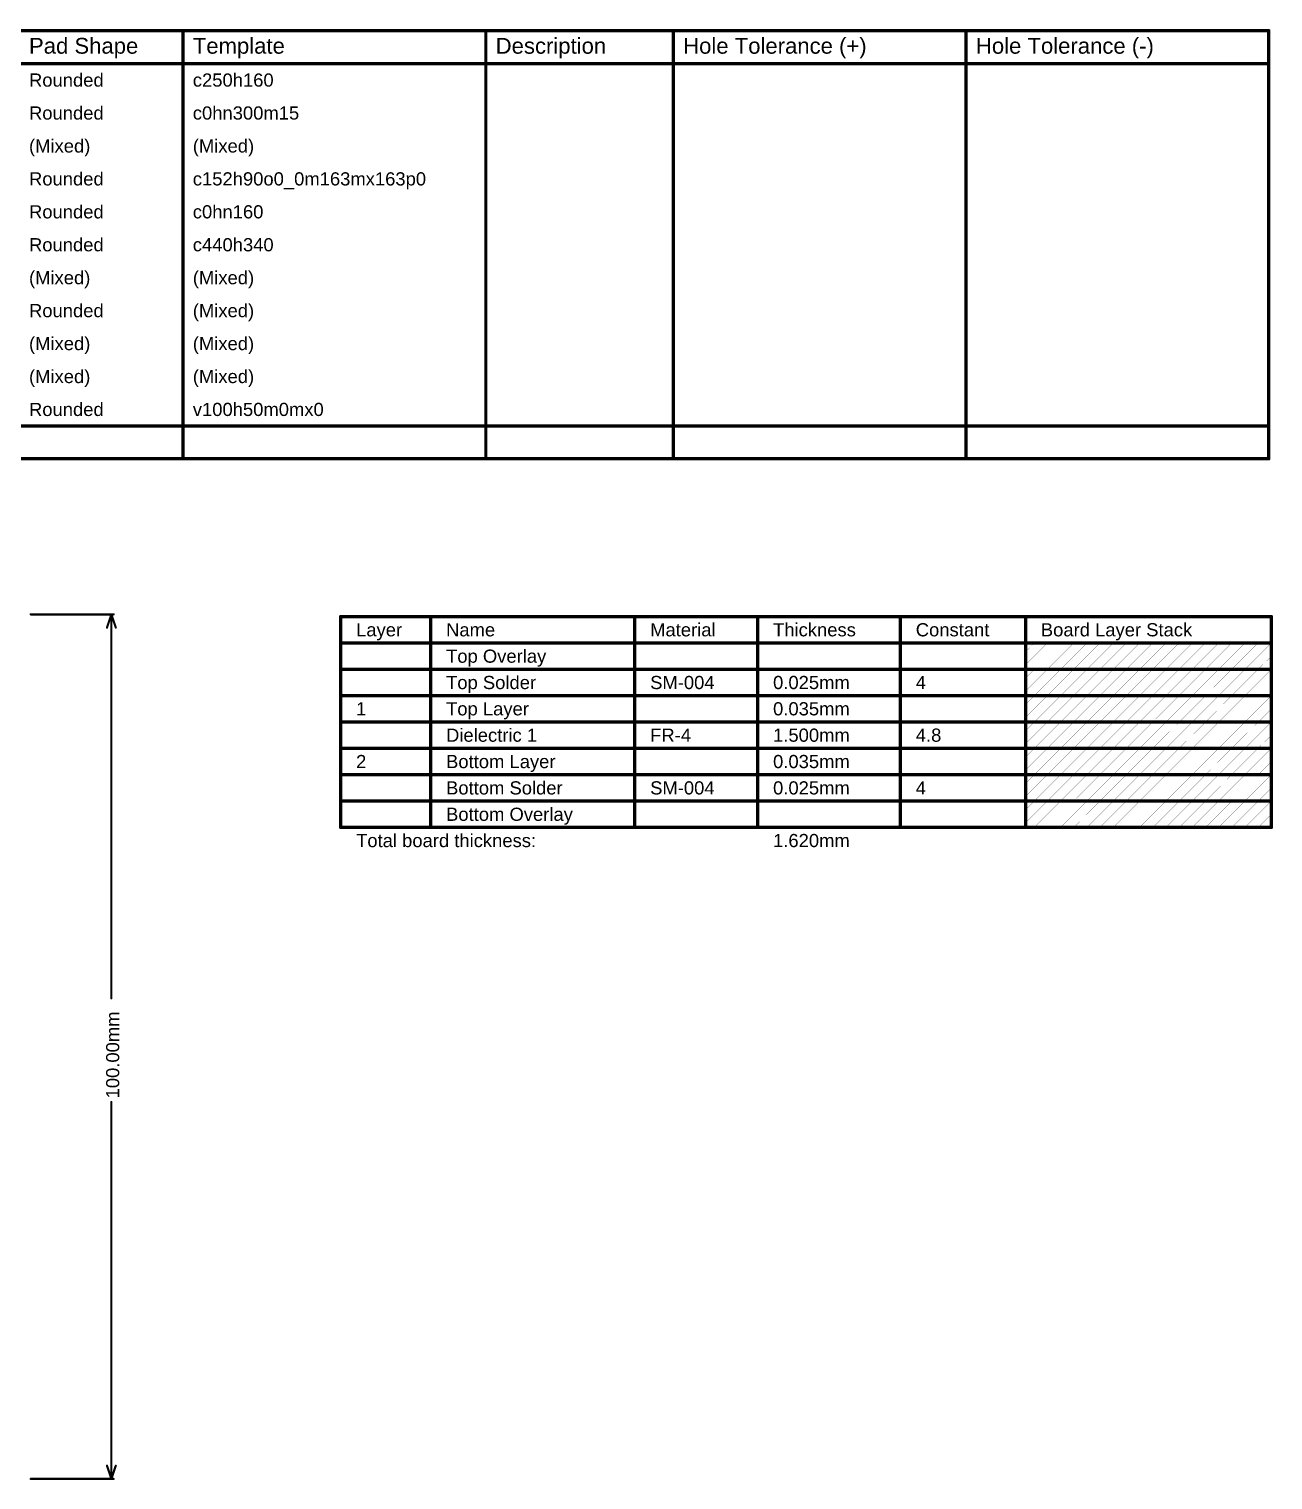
# Model space of a CAD drawing. Header units: inches. Extents: x 0 to 289, y 0 to 168.
# Drawn here: x 145.5 to 289.4, y -0.1 to 167.7 of the extents above; entities that cross this region are included whole.
import ezdxf

# ---------------------------------------------------------------- set-up
doc = ezdxf.new("R2010")
doc.units = ezdxf.units.IN
for name, color, linetype in [('Dimension', 6, 'Continuous'), ('Drill Drawing', 1, 'Continuous'), ('Fabrication', 76, 'Continuous')]:
    doc.layers.add(name, color=color, linetype=linetype)
doc.styles.add('Arial', font='', dxfattribs={"height": 0.2})
doc.styles.get('Arial').set_extended_font_data('Arial')

msp = doc.modelspace()

# ---------------------------------------------------------------- linework, layer by layer
at = {"layer": 'Dimension', "const_width": 0.254}
for points in [[(145.65, 100), (155.24, 100)], [(154.48, 98.48), (154.99, 100)], [(154.99, 100), (155.5, 98.48)], [(154.99, 55.59), (154.99, 100)], [(154.99, 0), (154.99, 43.6)], [(145.65, 0), (155.24, 0)], [(154.48, 1.52), (154.99, 0)], [(154.99, 0), (155.5, 1.52)]]:
    msp.add_lwpolyline(points, dxfattribs=at)
at = {"layer": 'Dimension', "const_width": 0.127}
for points in [[(145.59, 100, 1), (145.71, 100, 1)], [(154.93, 100, 1), (155.05, 100, 1)], [(154.93, 100, 1), (155.05, 100, 1)], [(154.93, 100, 1), (155.05, 100, 1)], [(155.18, 100, 1), (155.31, 100, 1)], [(154.42, 98.48, 1), (154.55, 98.48, 1)], [(155.44, 98.48, 1), (155.56, 98.48, 1)], [(154.93, 55.59, 1), (155.05, 55.59, 1)], [(154.93, 43.6, 1), (155.05, 43.6, 1)], [(145.59, 0, 1), (145.71, 0, 1)], [(154.42, 1.52, 1), (154.55, 1.52, 1)], [(154.93, 0, 1), (155.05, 0, 1)], [(154.93, 0, 1), (155.05, 0, 1)], [(154.93, 0, 1), (155.05, 0, 1)], [(155.18, 0, 1), (155.31, 0, 1)], [(155.44, 1.52, 1), (155.56, 1.52, 1)]]:
    msp.add_lwpolyline(points, format="xyb", close=True, dxfattribs=at)
at = {"layer": 'Drill Drawing', "const_width": 0.381}
for points in [[(1.59, 167.53), (288.88, 167.53)], [(163.27, 118), (163.27, 167.53)], [(198.31, 118), (198.31, 167.53)], [(219.99, 118), (219.99, 167.53)], [(253.87, 118), (253.87, 167.53)], [(288.88, 118), (288.88, 167.53)], [(1.59, 163.72), (288.88, 163.72)], [(1.59, 121.81), (288.88, 121.81)], [(1.59, 118), (288.88, 118)]]:
    msp.add_lwpolyline(points, dxfattribs=at)
at = {"layer": 'Drill Drawing', "const_width": 0.191}
for points in [[(163.17, 167.53, 1), (163.36, 167.53, 1)], [(198.21, 167.53, 1), (198.4, 167.53, 1)], [(219.9, 167.53, 1), (220.09, 167.53, 1)], [(253.77, 167.53, 1), (253.96, 167.53, 1)], [(288.79, 167.53, 1), (288.98, 167.53, 1)], [(288.79, 167.53, 1), (288.98, 167.53, 1)], [(288.79, 163.72, 1), (288.98, 163.72, 1)], [(288.79, 121.81, 1), (288.98, 121.81, 1)], [(163.17, 118, 1), (163.36, 118, 1)], [(198.21, 118, 1), (198.4, 118, 1)], [(219.9, 118, 1), (220.09, 118, 1)], [(253.77, 118, 1), (253.96, 118, 1)], [(288.79, 118, 1), (288.98, 118, 1)], [(288.79, 118, 1), (288.98, 118, 1)]]:
    msp.add_lwpolyline(points, format="xyb", close=True, dxfattribs=at)
at = {"layer": 'Fabrication'}
for points, const_width in [([(181.52, 99.75), (289.19, 99.75)], 0.381), ([(181.52, 75.36), (181.52, 99.75)], 0.381), ([(191.93, 75.36), (191.93, 99.75)], 0.381), ([(215.54, 75.36), (215.54, 99.75)], 0.381), ([(229.76, 75.36), (229.76, 99.75)], 0.381), ([(246.27, 75.36), (246.27, 99.75)], 0.381), ([(260.75, 75.36), (260.75, 99.75)], 0.381), ([(289.19, 75.36), (289.19, 99.75)], 0.381), ([(181.52, 96.7), (289.19, 96.7)], 0.381), ([(260.75, 94.17), (263.28, 96.7)], 0.0254), ([(260.75, 95.69), (261.75, 96.7)], 0.0254), ([(261.75, 93.65), (264.8, 96.7)], 0.0254), ([(263.28, 93.65), (266.33, 96.7)], 0.0254), ([(264.8, 93.65), (267.85, 96.7)], 0.0254), ([(266.33, 93.65), (269.37, 96.7)], 0.0254), ([(267.85, 93.65), (270.9, 96.7)], 0.0254), ([(269.37, 93.65), (272.42, 96.7)], 0.0254), ([(270.9, 93.65), (273.95, 96.7)], 0.0254), ([(272.42, 93.65), (275.47, 96.7)], 0.0254), ([(273.95, 93.65), (276.99, 96.7)], 0.0254), ([(275.47, 93.65), (278.52, 96.7)], 0.0254), ([(276.99, 93.65), (280.04, 96.7)], 0.0254), ([(278.52, 93.65), (281.57, 96.7)], 0.0254), ([(280.04, 93.65), (283.09, 96.7)], 0.0254), ([(281.57, 93.65), (284.61, 96.7)], 0.0254), ([(283.09, 93.65), (286.14, 96.7)], 0.0254), ([(284.61, 93.65), (287.66, 96.7)], 0.0254), ([(286.14, 93.65), (289.19, 96.7)], 0.0254), ([(287.66, 93.65), (289.19, 95.17)], 0.0254), ([(181.52, 93.65), (191.93, 93.65)], 0.381), ([(191.93, 93.65), (215.54, 93.65)], 0.381), ([(215.54, 93.65), (229.76, 93.65)], 0.381), ([(229.76, 93.65), (246.27, 93.65)], 0.381), ([(246.27, 93.65), (260.75, 93.65)], 0.381), ([(260.75, 93.65), (289.19, 93.65)], 0.381), ([(260.75, 91.12), (263.28, 93.65)], 0.0254), ([(260.75, 92.64), (261.75, 93.65)], 0.0254), ([(261.75, 90.6), (264.8, 93.65)], 0.0254), ([(263.28, 90.6), (266.33, 93.65)], 0.0254), ([(264.8, 90.6), (267.85, 93.65)], 0.0254), ([(266.33, 90.6), (269.37, 93.65)], 0.0254), ([(267.85, 90.6), (270.9, 93.65)], 0.0254), ([(269.37, 90.6), (272.42, 93.65)], 0.0254), ([(270.9, 90.6), (273.95, 93.65)], 0.0254), ([(272.42, 90.6), (275.47, 93.65)], 0.0254), ([(273.95, 90.6), (276.99, 93.65)], 0.0254), ([(275.47, 90.6), (278.52, 93.65)], 0.0254), ([(276.99, 90.6), (280.04, 93.65)], 0.0254), ([(278.52, 90.6), (281.57, 93.65)], 0.0254), ([(280.04, 90.6), (283.09, 93.65)], 0.0254), ([(281.57, 90.6), (284.61, 93.65)], 0.0254), ([(283.09, 90.6), (286.14, 93.65)], 0.0254), ([(284.61, 90.6), (287.66, 93.65)], 0.0254), ([(286.14, 90.6), (289.19, 93.65)], 0.0254), ([(181.52, 90.6), (191.93, 90.6)], 0.381), ([(191.93, 90.6), (215.54, 90.6)], 0.381), ([(215.54, 90.6), (229.76, 90.6)], 0.381), ([(229.76, 90.6), (246.27, 90.6)], 0.381), ([(246.27, 90.6), (260.75, 90.6)], 0.381), ([(260.75, 90.6), (289.19, 90.6)], 0.381), ([(287.66, 90.6), (289.19, 92.13)], 0.0254), ([(260.75, 88.07), (263.28, 90.6)], 0.0254), ([(260.75, 89.59), (261.75, 90.6)], 0.0254), ([(261.75, 87.55), (264.8, 90.6)], 0.0254), ([(263.28, 87.55), (266.33, 90.6)], 0.0254), ([(264.8, 87.55), (267.85, 90.6)], 0.0254), ([(266.33, 87.55), (269.37, 90.6)], 0.0254), ([(267.85, 87.55), (270.9, 90.6)], 0.0254), ([(269.37, 87.55), (272.42, 90.6)], 0.0254), ([(270.9, 87.55), (273.95, 90.6)], 0.0254), ([(272.42, 87.55), (275.47, 90.6)], 0.0254), ([(273.95, 87.55), (276.99, 90.6)], 0.0254), ([(275.47, 87.55), (278.52, 90.6)], 0.0254), ([(276.99, 87.55), (280.04, 90.6)], 0.0254), ([(278.52, 87.55), (281.57, 90.6)], 0.0254), ([(280.04, 87.55), (283.09, 90.6)], 0.0254), ([(281.57, 87.55), (284.61, 90.6)], 0.0254), ([(283.09, 87.55), (286.14, 90.6)], 0.0254), ([(284.61, 87.55), (287.66, 90.6)], 0.0254), ([(286.14, 87.55), (289.19, 90.6)], 0.0254), ([(287.66, 87.55), (289.19, 89.08)], 0.0254), ([(181.52, 87.55), (191.93, 87.55)], 0.381), ([(191.93, 87.55), (215.54, 87.55)], 0.381), ([(215.54, 87.55), (229.76, 87.55)], 0.381), ([(229.76, 87.55), (246.27, 87.55)], 0.381), ([(246.27, 87.55), (260.75, 87.55)], 0.381), ([(260.75, 87.55), (289.19, 87.55)], 0.381), ([(260.75, 85.02), (263.28, 87.55)], 0.0254), ([(260.75, 86.55), (261.75, 87.55)], 0.0254), ([(261.75, 84.51), (264.8, 87.55)], 0.0254), ([(263.28, 84.51), (266.33, 87.55)], 0.0254), ([(264.8, 84.51), (267.85, 87.55)], 0.0254), ([(266.33, 84.51), (269.37, 87.55)], 0.0254), ([(267.85, 84.51), (270.9, 87.55)], 0.0254), ([(269.37, 84.51), (272.42, 87.55)], 0.0254), ([(270.9, 84.51), (273.95, 87.55)], 0.0254), ([(272.42, 84.51), (275.47, 87.55)], 0.0254), ([(273.95, 84.51), (276.99, 87.55)], 0.0254), ([(275.47, 84.51), (278.52, 87.55)], 0.0254), ([(276.99, 84.51), (280.04, 87.55)], 0.0254), ([(278.52, 84.51), (281.57, 87.55)], 0.0254), ([(280.04, 84.51), (283.09, 87.55)], 0.0254), ([(281.57, 84.51), (284.61, 87.55)], 0.0254), ([(283.09, 84.51), (286.14, 87.55)], 0.0254), ([(284.61, 84.51), (287.66, 87.55)], 0.0254), ([(286.14, 84.51), (289.19, 87.55)], 0.0254), ([(287.66, 84.51), (289.19, 86.03)], 0.0254), ([(181.52, 84.51), (191.93, 84.51)], 0.381), ([(191.93, 84.51), (215.54, 84.51)], 0.381), ([(215.54, 84.51), (229.76, 84.51)], 0.381), ([(229.76, 84.51), (246.27, 84.51)], 0.381), ([(246.27, 84.51), (260.75, 84.51)], 0.381), ([(260.75, 84.51), (289.19, 84.51)], 0.381), ([(260.75, 81.97), (263.28, 84.51)], 0.0254), ([(260.75, 83.5), (261.75, 84.51)], 0.0254), ([(261.75, 81.46), (264.8, 84.51)], 0.0254), ([(263.28, 81.46), (266.33, 84.51)], 0.0254), ([(264.8, 81.46), (267.85, 84.51)], 0.0254), ([(266.33, 81.46), (269.37, 84.51)], 0.0254), ([(267.85, 81.46), (270.9, 84.51)], 0.0254), ([(269.37, 81.46), (272.42, 84.51)], 0.0254), ([(270.9, 81.46), (273.95, 84.51)], 0.0254), ([(272.42, 81.46), (275.47, 84.51)], 0.0254), ([(273.95, 81.46), (276.99, 84.51)], 0.0254), ([(275.47, 81.46), (278.52, 84.51)], 0.0254), ([(276.99, 81.46), (280.04, 84.51)], 0.0254), ([(278.52, 81.46), (281.57, 84.51)], 0.0254), ([(280.04, 81.46), (283.09, 84.51)], 0.0254), ([(281.57, 81.46), (284.61, 84.51)], 0.0254), ([(283.09, 81.46), (286.14, 84.51)], 0.0254), ([(284.61, 81.46), (287.66, 84.51)], 0.0254), ([(286.14, 81.46), (289.19, 84.51)], 0.0254), ([(287.66, 81.46), (289.19, 82.98)], 0.0254), ([(181.52, 81.46), (191.93, 81.46)], 0.381), ([(191.93, 81.46), (215.54, 81.46)], 0.381), ([(215.54, 81.46), (229.76, 81.46)], 0.381), ([(229.76, 81.46), (246.27, 81.46)], 0.381), ([(246.27, 81.46), (260.75, 81.46)], 0.381), ([(260.75, 81.46), (289.19, 81.46)], 0.381), ([(260.75, 78.93), (263.28, 81.46)], 0.0254), ([(260.75, 80.45), (261.75, 81.46)], 0.0254), ([(261.75, 78.41), (264.8, 81.46)], 0.0254), ([(263.28, 78.41), (266.33, 81.46)], 0.0254), ([(264.8, 78.41), (267.85, 81.46)], 0.0254), ([(266.33, 78.41), (269.37, 81.46)], 0.0254), ([(267.85, 78.41), (270.9, 81.46)], 0.0254), ([(269.37, 78.41), (272.42, 81.46)], 0.0254), ([(270.9, 78.41), (273.95, 81.46)], 0.0254), ([(272.42, 78.41), (275.47, 81.46)], 0.0254), ([(273.95, 78.41), (276.99, 81.46)], 0.0254), ([(275.47, 78.41), (278.52, 81.46)], 0.0254), ([(276.99, 78.41), (280.04, 81.46)], 0.0254), ([(278.52, 78.41), (281.57, 81.46)], 0.0254), ([(280.04, 78.41), (283.09, 81.46)], 0.0254), ([(281.57, 78.41), (284.61, 81.46)], 0.0254), ([(283.09, 78.41), (286.14, 81.46)], 0.0254), ([(284.61, 78.41), (287.66, 81.46)], 0.0254), ([(286.14, 78.41), (289.19, 81.46)], 0.0254), ([(287.66, 78.41), (289.19, 79.93)], 0.0254), ([(181.52, 78.41), (191.93, 78.41)], 0.381), ([(191.93, 78.41), (215.54, 78.41)], 0.381), ([(215.54, 78.41), (229.76, 78.41)], 0.381), ([(229.76, 78.41), (246.27, 78.41)], 0.381), ([(246.27, 78.41), (260.75, 78.41)], 0.381), ([(260.75, 78.41), (289.19, 78.41)], 0.381), ([(260.75, 75.88), (263.28, 78.41)], 0.0254), ([(260.75, 77.4), (261.75, 78.41)], 0.0254), ([(261.75, 75.36), (264.8, 78.41)], 0.0254), ([(263.28, 75.36), (266.33, 78.41)], 0.0254), ([(264.8, 75.36), (267.85, 78.41)], 0.0254), ([(266.33, 75.36), (269.37, 78.41)], 0.0254), ([(267.85, 75.36), (270.9, 78.41)], 0.0254), ([(269.37, 75.36), (272.42, 78.41)], 0.0254), ([(270.9, 75.36), (273.95, 78.41)], 0.0254), ([(272.42, 75.36), (275.47, 78.41)], 0.0254), ([(273.95, 75.36), (276.99, 78.41)], 0.0254), ([(275.47, 75.36), (278.52, 78.41)], 0.0254), ([(276.99, 75.36), (280.04, 78.41)], 0.0254), ([(278.52, 75.36), (281.57, 78.41)], 0.0254), ([(280.04, 75.36), (283.09, 78.41)], 0.0254), ([(281.57, 75.36), (284.61, 78.41)], 0.0254), ([(283.09, 75.36), (286.14, 78.41)], 0.0254), ([(284.61, 75.36), (287.66, 78.41)], 0.0254), ([(286.14, 75.36), (289.19, 78.41)], 0.0254), ([(181.52, 75.36), (191.93, 75.36)], 0.381), ([(191.93, 75.36), (215.54, 75.36)], 0.381), ([(215.54, 75.36), (229.76, 75.36)], 0.381), ([(229.76, 75.36), (246.27, 75.36)], 0.381), ([(246.27, 75.36), (260.75, 75.36)], 0.381), ([(260.75, 75.36), (289.19, 75.36)], 0.381), ([(287.66, 75.36), (289.19, 76.89)], 0.0254)]:
    msp.add_lwpolyline(points, dxfattribs=dict(at, const_width=const_width))
for points, const_width in [([(181.42, 99.75, 1), (181.61, 99.75, 1)], 0.191), ([(181.42, 99.75, 1), (181.61, 99.75, 1)], 0.191), ([(191.83, 99.75, 1), (192.02, 99.75, 1)], 0.191), ([(215.45, 99.75, 1), (215.64, 99.75, 1)], 0.191), ([(229.67, 99.75, 1), (229.86, 99.75, 1)], 0.191), ([(246.18, 99.75, 1), (246.37, 99.75, 1)], 0.191), ([(260.65, 99.75, 1), (260.84, 99.75, 1)], 0.191), ([(289.09, 99.75, 1), (289.28, 99.75, 1)], 0.191), ([(289.09, 99.75, 1), (289.28, 99.75, 1)], 0.191), ([(181.42, 96.7, 1), (181.61, 96.7, 1)], 0.191), ([(260.74, 95.69, 1), (260.75, 95.69, 1)], 0.0127), ([(261.75, 96.7, 1), (261.76, 96.7, 1)], 0.0127), ([(263.27, 96.7, 1), (263.28, 96.7, 1)], 0.0127), ([(264.79, 96.7, 1), (264.81, 96.7, 1)], 0.0127), ([(266.32, 96.7, 1), (266.33, 96.7, 1)], 0.0127), ([(267.84, 96.7, 1), (267.86, 96.7, 1)], 0.0127), ([(269.37, 96.7, 1), (269.38, 96.7, 1)], 0.0127), ([(270.89, 96.7, 1), (270.9, 96.7, 1)], 0.0127), ([(272.41, 96.7, 1), (272.43, 96.7, 1)], 0.0127), ([(273.94, 96.7, 1), (273.95, 96.7, 1)], 0.0127), ([(275.46, 96.7, 1), (275.48, 96.7, 1)], 0.0127), ([(276.99, 96.7, 1), (277, 96.7, 1)], 0.0127), ([(278.51, 96.7, 1), (278.52, 96.7, 1)], 0.0127), ([(280.03, 96.7, 1), (280.05, 96.7, 1)], 0.0127), ([(281.56, 96.7, 1), (281.57, 96.7, 1)], 0.0127), ([(283.08, 96.7, 1), (283.1, 96.7, 1)], 0.0127), ([(284.61, 96.7, 1), (284.62, 96.7, 1)], 0.0127), ([(286.13, 96.7, 1), (286.14, 96.7, 1)], 0.0127), ([(287.65, 96.7, 1), (287.67, 96.7, 1)], 0.0127), ([(289.09, 96.7, 1), (289.28, 96.7, 1)], 0.191), ([(289.18, 96.7, 1), (289.19, 96.7, 1)], 0.0127), ([(260.74, 94.17, 1), (260.75, 94.17, 1)], 0.0127), ([(289.18, 95.17, 1), (289.19, 95.17, 1)], 0.0127), ([(181.42, 93.65, 1), (181.61, 93.65, 1)], 0.191), ([(191.83, 93.65, 1), (192.02, 93.65, 1)], 0.191), ([(191.83, 93.65, 1), (192.02, 93.65, 1)], 0.191), ([(215.45, 93.65, 1), (215.64, 93.65, 1)], 0.191), ([(215.45, 93.65, 1), (215.64, 93.65, 1)], 0.191), ([(229.67, 93.65, 1), (229.86, 93.65, 1)], 0.191), ([(229.67, 93.65, 1), (229.86, 93.65, 1)], 0.191), ([(246.18, 93.65, 1), (246.37, 93.65, 1)], 0.191), ([(246.18, 93.65, 1), (246.37, 93.65, 1)], 0.191), ([(260.65, 93.65, 1), (260.84, 93.65, 1)], 0.191), ([(260.65, 93.65, 1), (260.84, 93.65, 1)], 0.191), ([(260.74, 92.64, 1), (260.75, 92.64, 1)], 0.0127), ([(261.75, 93.65, 1), (261.76, 93.65, 1)], 0.0127), ([(261.75, 93.65, 1), (261.76, 93.65, 1)], 0.0127), ([(263.27, 93.65, 1), (263.28, 93.65, 1)], 0.0127), ([(263.27, 93.65, 1), (263.28, 93.65, 1)], 0.0127), ([(264.79, 93.65, 1), (264.81, 93.65, 1)], 0.0127), ([(264.79, 93.65, 1), (264.81, 93.65, 1)], 0.0127), ([(266.32, 93.65, 1), (266.33, 93.65, 1)], 0.0127), ([(266.32, 93.65, 1), (266.33, 93.65, 1)], 0.0127), ([(267.84, 93.65, 1), (267.86, 93.65, 1)], 0.0127), ([(267.84, 93.65, 1), (267.86, 93.65, 1)], 0.0127), ([(269.37, 93.65, 1), (269.38, 93.65, 1)], 0.0127), ([(269.37, 93.65, 1), (269.38, 93.65, 1)], 0.0127), ([(270.89, 93.65, 1), (270.9, 93.65, 1)], 0.0127), ([(270.89, 93.65, 1), (270.9, 93.65, 1)], 0.0127), ([(272.41, 93.65, 1), (272.43, 93.65, 1)], 0.0127), ([(272.41, 93.65, 1), (272.43, 93.65, 1)], 0.0127), ([(273.94, 93.65, 1), (273.95, 93.65, 1)], 0.0127), ([(273.94, 93.65, 1), (273.95, 93.65, 1)], 0.0127), ([(275.46, 93.65, 1), (275.48, 93.65, 1)], 0.0127), ([(275.46, 93.65, 1), (275.48, 93.65, 1)], 0.0127), ([(276.99, 93.65, 1), (277, 93.65, 1)], 0.0127), ([(276.99, 93.65, 1), (277, 93.65, 1)], 0.0127), ([(278.51, 93.65, 1), (278.52, 93.65, 1)], 0.0127), ([(278.51, 93.65, 1), (278.52, 93.65, 1)], 0.0127), ([(280.03, 93.65, 1), (280.05, 93.65, 1)], 0.0127), ([(280.03, 93.65, 1), (280.05, 93.65, 1)], 0.0127), ([(281.56, 93.65, 1), (281.57, 93.65, 1)], 0.0127), ([(281.56, 93.65, 1), (281.57, 93.65, 1)], 0.0127), ([(283.08, 93.65, 1), (283.1, 93.65, 1)], 0.0127), ([(283.08, 93.65, 1), (283.1, 93.65, 1)], 0.0127), ([(284.61, 93.65, 1), (284.62, 93.65, 1)], 0.0127), ([(284.61, 93.65, 1), (284.62, 93.65, 1)], 0.0127), ([(286.13, 93.65, 1), (286.14, 93.65, 1)], 0.0127), ([(286.13, 93.65, 1), (286.14, 93.65, 1)], 0.0127), ([(287.65, 93.65, 1), (287.67, 93.65, 1)], 0.0127), ([(287.65, 93.65, 1), (287.67, 93.65, 1)], 0.0127), ([(289.09, 93.65, 1), (289.28, 93.65, 1)], 0.191), ([(289.18, 93.65, 1), (289.19, 93.65, 1)], 0.0127), ([(181.42, 90.6, 1), (181.61, 90.6, 1)], 0.191), ([(191.83, 90.6, 1), (192.02, 90.6, 1)], 0.191), ([(191.83, 90.6, 1), (192.02, 90.6, 1)], 0.191), ([(215.45, 90.6, 1), (215.64, 90.6, 1)], 0.191), ([(215.45, 90.6, 1), (215.64, 90.6, 1)], 0.191), ([(229.67, 90.6, 1), (229.86, 90.6, 1)], 0.191), ([(229.67, 90.6, 1), (229.86, 90.6, 1)], 0.191), ([(246.18, 90.6, 1), (246.37, 90.6, 1)], 0.191), ([(246.18, 90.6, 1), (246.37, 90.6, 1)], 0.191), ([(260.65, 90.6, 1), (260.84, 90.6, 1)], 0.191), ([(260.65, 90.6, 1), (260.84, 90.6, 1)], 0.191), ([(260.74, 91.12, 1), (260.75, 91.12, 1)], 0.0127), ([(289.09, 90.6, 1), (289.28, 90.6, 1)], 0.191), ([(289.18, 92.13, 1), (289.19, 92.13, 1)], 0.0127), ([(260.74, 89.59, 1), (260.75, 89.59, 1)], 0.0127), ([(261.75, 90.6, 1), (261.76, 90.6, 1)], 0.0127), ([(261.75, 90.6, 1), (261.76, 90.6, 1)], 0.0127), ([(263.27, 90.6, 1), (263.28, 90.6, 1)], 0.0127), ([(263.27, 90.6, 1), (263.28, 90.6, 1)], 0.0127), ([(264.79, 90.6, 1), (264.81, 90.6, 1)], 0.0127), ([(264.79, 90.6, 1), (264.81, 90.6, 1)], 0.0127), ([(266.32, 90.6, 1), (266.33, 90.6, 1)], 0.0127), ([(266.32, 90.6, 1), (266.33, 90.6, 1)], 0.0127), ([(267.84, 90.6, 1), (267.86, 90.6, 1)], 0.0127), ([(267.84, 90.6, 1), (267.86, 90.6, 1)], 0.0127), ([(269.37, 90.6, 1), (269.38, 90.6, 1)], 0.0127), ([(269.37, 90.6, 1), (269.38, 90.6, 1)], 0.0127), ([(270.89, 90.6, 1), (270.9, 90.6, 1)], 0.0127), ([(270.89, 90.6, 1), (270.9, 90.6, 1)], 0.0127), ([(272.41, 90.6, 1), (272.43, 90.6, 1)], 0.0127), ([(272.41, 90.6, 1), (272.43, 90.6, 1)], 0.0127), ([(273.94, 90.6, 1), (273.95, 90.6, 1)], 0.0127), ([(273.94, 90.6, 1), (273.95, 90.6, 1)], 0.0127), ([(275.46, 90.6, 1), (275.48, 90.6, 1)], 0.0127), ([(275.46, 90.6, 1), (275.48, 90.6, 1)], 0.0127), ([(276.99, 90.6, 1), (277, 90.6, 1)], 0.0127), ([(276.99, 90.6, 1), (277, 90.6, 1)], 0.0127), ([(278.51, 90.6, 1), (278.52, 90.6, 1)], 0.0127), ([(278.51, 90.6, 1), (278.52, 90.6, 1)], 0.0127), ([(280.03, 90.6, 1), (280.05, 90.6, 1)], 0.0127), ([(280.03, 90.6, 1), (280.05, 90.6, 1)], 0.0127), ([(281.56, 90.6, 1), (281.57, 90.6, 1)], 0.0127), ([(281.56, 90.6, 1), (281.57, 90.6, 1)], 0.0127), ([(283.08, 90.6, 1), (283.1, 90.6, 1)], 0.0127), ([(283.08, 90.6, 1), (283.1, 90.6, 1)], 0.0127), ([(284.61, 90.6, 1), (284.62, 90.6, 1)], 0.0127), ([(284.61, 90.6, 1), (284.62, 90.6, 1)], 0.0127), ([(286.13, 90.6, 1), (286.14, 90.6, 1)], 0.0127), ([(286.13, 90.6, 1), (286.14, 90.6, 1)], 0.0127), ([(287.65, 90.6, 1), (287.67, 90.6, 1)], 0.0127), ([(287.65, 90.6, 1), (287.67, 90.6, 1)], 0.0127), ([(289.18, 90.6, 1), (289.19, 90.6, 1)], 0.0127), ([(289.18, 89.08, 1), (289.19, 89.08, 1)], 0.0127), ([(181.42, 87.55, 1), (181.61, 87.55, 1)], 0.191), ([(191.83, 87.55, 1), (192.02, 87.55, 1)], 0.191), ([(191.83, 87.55, 1), (192.02, 87.55, 1)], 0.191), ([(215.45, 87.55, 1), (215.64, 87.55, 1)], 0.191), ([(215.45, 87.55, 1), (215.64, 87.55, 1)], 0.191), ([(229.67, 87.55, 1), (229.86, 87.55, 1)], 0.191), ([(229.67, 87.55, 1), (229.86, 87.55, 1)], 0.191), ([(246.18, 87.55, 1), (246.37, 87.55, 1)], 0.191), ([(246.18, 87.55, 1), (246.37, 87.55, 1)], 0.191), ([(260.65, 87.55, 1), (260.84, 87.55, 1)], 0.191), ([(260.65, 87.55, 1), (260.84, 87.55, 1)], 0.191), ([(260.74, 88.07, 1), (260.75, 88.07, 1)], 0.0127), ([(261.75, 87.55, 1), (261.76, 87.55, 1)], 0.0127), ([(261.75, 87.55, 1), (261.76, 87.55, 1)], 0.0127), ([(263.27, 87.55, 1), (263.28, 87.55, 1)], 0.0127), ([(263.27, 87.55, 1), (263.28, 87.55, 1)], 0.0127), ([(264.79, 87.55, 1), (264.81, 87.55, 1)], 0.0127), ([(264.79, 87.55, 1), (264.81, 87.55, 1)], 0.0127), ([(266.32, 87.55, 1), (266.33, 87.55, 1)], 0.0127), ([(266.32, 87.55, 1), (266.33, 87.55, 1)], 0.0127), ([(267.84, 87.55, 1), (267.86, 87.55, 1)], 0.0127), ([(267.84, 87.55, 1), (267.86, 87.55, 1)], 0.0127), ([(269.37, 87.55, 1), (269.38, 87.55, 1)], 0.0127), ([(269.37, 87.55, 1), (269.38, 87.55, 1)], 0.0127), ([(270.89, 87.55, 1), (270.9, 87.55, 1)], 0.0127), ([(270.89, 87.55, 1), (270.9, 87.55, 1)], 0.0127), ([(272.41, 87.55, 1), (272.43, 87.55, 1)], 0.0127), ([(272.41, 87.55, 1), (272.43, 87.55, 1)], 0.0127), ([(273.94, 87.55, 1), (273.95, 87.55, 1)], 0.0127), ([(273.94, 87.55, 1), (273.95, 87.55, 1)], 0.0127), ([(275.46, 87.55, 1), (275.48, 87.55, 1)], 0.0127), ([(275.46, 87.55, 1), (275.48, 87.55, 1)], 0.0127), ([(276.99, 87.55, 1), (277, 87.55, 1)], 0.0127), ([(276.99, 87.55, 1), (277, 87.55, 1)], 0.0127), ([(278.51, 87.55, 1), (278.52, 87.55, 1)], 0.0127), ([(278.51, 87.55, 1), (278.52, 87.55, 1)], 0.0127), ([(280.03, 87.55, 1), (280.05, 87.55, 1)], 0.0127), ([(280.03, 87.55, 1), (280.05, 87.55, 1)], 0.0127), ([(281.56, 87.55, 1), (281.57, 87.55, 1)], 0.0127), ([(281.56, 87.55, 1), (281.57, 87.55, 1)], 0.0127), ([(283.08, 87.55, 1), (283.1, 87.55, 1)], 0.0127), ([(283.08, 87.55, 1), (283.1, 87.55, 1)], 0.0127), ([(284.61, 87.55, 1), (284.62, 87.55, 1)], 0.0127), ([(284.61, 87.55, 1), (284.62, 87.55, 1)], 0.0127), ([(286.13, 87.55, 1), (286.14, 87.55, 1)], 0.0127), ([(286.13, 87.55, 1), (286.14, 87.55, 1)], 0.0127), ([(287.65, 87.55, 1), (287.67, 87.55, 1)], 0.0127), ([(287.65, 87.55, 1), (287.67, 87.55, 1)], 0.0127), ([(289.09, 87.55, 1), (289.28, 87.55, 1)], 0.191), ([(289.18, 87.55, 1), (289.19, 87.55, 1)], 0.0127), ([(260.74, 86.55, 1), (260.75, 86.55, 1)], 0.0127), ([(289.18, 86.03, 1), (289.19, 86.03, 1)], 0.0127), ([(181.42, 84.51, 1), (181.61, 84.51, 1)], 0.191), ([(191.83, 84.51, 1), (192.02, 84.51, 1)], 0.191), ([(191.83, 84.51, 1), (192.02, 84.51, 1)], 0.191), ([(215.45, 84.51, 1), (215.64, 84.51, 1)], 0.191), ([(215.45, 84.51, 1), (215.64, 84.51, 1)], 0.191), ([(229.67, 84.51, 1), (229.86, 84.51, 1)], 0.191), ([(229.67, 84.51, 1), (229.86, 84.51, 1)], 0.191), ([(246.18, 84.51, 1), (246.37, 84.51, 1)], 0.191), ([(246.18, 84.51, 1), (246.37, 84.51, 1)], 0.191), ([(260.65, 84.51, 1), (260.84, 84.51, 1)], 0.191), ([(260.65, 84.51, 1), (260.84, 84.51, 1)], 0.191), ([(260.74, 85.02, 1), (260.75, 85.02, 1)], 0.0127), ([(261.75, 84.51, 1), (261.76, 84.51, 1)], 0.0127), ([(261.75, 84.51, 1), (261.76, 84.51, 1)], 0.0127), ([(263.27, 84.51, 1), (263.28, 84.51, 1)], 0.0127), ([(263.27, 84.51, 1), (263.28, 84.51, 1)], 0.0127), ([(264.79, 84.51, 1), (264.81, 84.51, 1)], 0.0127), ([(264.79, 84.51, 1), (264.81, 84.51, 1)], 0.0127), ([(266.32, 84.51, 1), (266.33, 84.51, 1)], 0.0127), ([(266.32, 84.51, 1), (266.33, 84.51, 1)], 0.0127), ([(267.84, 84.51, 1), (267.86, 84.51, 1)], 0.0127), ([(267.84, 84.51, 1), (267.86, 84.51, 1)], 0.0127), ([(269.37, 84.51, 1), (269.38, 84.51, 1)], 0.0127), ([(269.37, 84.51, 1), (269.38, 84.51, 1)], 0.0127), ([(270.89, 84.51, 1), (270.9, 84.51, 1)], 0.0127), ([(270.89, 84.51, 1), (270.9, 84.51, 1)], 0.0127), ([(272.41, 84.51, 1), (272.43, 84.51, 1)], 0.0127), ([(272.41, 84.51, 1), (272.43, 84.51, 1)], 0.0127), ([(273.94, 84.51, 1), (273.95, 84.51, 1)], 0.0127), ([(273.94, 84.51, 1), (273.95, 84.51, 1)], 0.0127), ([(275.46, 84.51, 1), (275.48, 84.51, 1)], 0.0127), ([(275.46, 84.51, 1), (275.48, 84.51, 1)], 0.0127), ([(276.99, 84.51, 1), (277, 84.51, 1)], 0.0127), ([(276.99, 84.51, 1), (277, 84.51, 1)], 0.0127), ([(278.51, 84.51, 1), (278.52, 84.51, 1)], 0.0127), ([(278.51, 84.51, 1), (278.52, 84.51, 1)], 0.0127), ([(280.03, 84.51, 1), (280.05, 84.51, 1)], 0.0127), ([(280.03, 84.51, 1), (280.05, 84.51, 1)], 0.0127), ([(281.56, 84.51, 1), (281.57, 84.51, 1)], 0.0127), ([(281.56, 84.51, 1), (281.57, 84.51, 1)], 0.0127), ([(283.08, 84.51, 1), (283.1, 84.51, 1)], 0.0127), ([(283.08, 84.51, 1), (283.1, 84.51, 1)], 0.0127), ([(284.61, 84.51, 1), (284.62, 84.51, 1)], 0.0127), ([(284.61, 84.51, 1), (284.62, 84.51, 1)], 0.0127), ([(286.13, 84.51, 1), (286.14, 84.51, 1)], 0.0127), ([(286.13, 84.51, 1), (286.14, 84.51, 1)], 0.0127), ([(287.65, 84.51, 1), (287.67, 84.51, 1)], 0.0127), ([(287.65, 84.51, 1), (287.67, 84.51, 1)], 0.0127), ([(289.09, 84.51, 1), (289.28, 84.51, 1)], 0.191), ([(289.18, 84.51, 1), (289.19, 84.51, 1)], 0.0127), ([(260.74, 83.5, 1), (260.75, 83.5, 1)], 0.0127), ([(289.18, 82.98, 1), (289.19, 82.98, 1)], 0.0127), ([(181.42, 81.46, 1), (181.61, 81.46, 1)], 0.191), ([(191.83, 81.46, 1), (192.02, 81.46, 1)], 0.191), ([(191.83, 81.46, 1), (192.02, 81.46, 1)], 0.191), ([(215.45, 81.46, 1), (215.64, 81.46, 1)], 0.191), ([(215.45, 81.46, 1), (215.64, 81.46, 1)], 0.191), ([(229.67, 81.46, 1), (229.86, 81.46, 1)], 0.191), ([(229.67, 81.46, 1), (229.86, 81.46, 1)], 0.191), ([(246.18, 81.46, 1), (246.37, 81.46, 1)], 0.191), ([(246.18, 81.46, 1), (246.37, 81.46, 1)], 0.191), ([(260.65, 81.46, 1), (260.84, 81.46, 1)], 0.191), ([(260.65, 81.46, 1), (260.84, 81.46, 1)], 0.191), ([(260.74, 81.97, 1), (260.75, 81.97, 1)], 0.0127), ([(261.75, 81.46, 1), (261.76, 81.46, 1)], 0.0127), ([(261.75, 81.46, 1), (261.76, 81.46, 1)], 0.0127), ([(263.27, 81.46, 1), (263.28, 81.46, 1)], 0.0127), ([(263.27, 81.46, 1), (263.28, 81.46, 1)], 0.0127), ([(264.79, 81.46, 1), (264.81, 81.46, 1)], 0.0127), ([(264.79, 81.46, 1), (264.81, 81.46, 1)], 0.0127), ([(266.32, 81.46, 1), (266.33, 81.46, 1)], 0.0127), ([(266.32, 81.46, 1), (266.33, 81.46, 1)], 0.0127), ([(267.84, 81.46, 1), (267.86, 81.46, 1)], 0.0127), ([(267.84, 81.46, 1), (267.86, 81.46, 1)], 0.0127), ([(269.37, 81.46, 1), (269.38, 81.46, 1)], 0.0127), ([(269.37, 81.46, 1), (269.38, 81.46, 1)], 0.0127), ([(270.89, 81.46, 1), (270.9, 81.46, 1)], 0.0127), ([(270.89, 81.46, 1), (270.9, 81.46, 1)], 0.0127), ([(272.41, 81.46, 1), (272.43, 81.46, 1)], 0.0127), ([(272.41, 81.46, 1), (272.43, 81.46, 1)], 0.0127), ([(273.94, 81.46, 1), (273.95, 81.46, 1)], 0.0127), ([(273.94, 81.46, 1), (273.95, 81.46, 1)], 0.0127), ([(275.46, 81.46, 1), (275.48, 81.46, 1)], 0.0127), ([(275.46, 81.46, 1), (275.48, 81.46, 1)], 0.0127), ([(276.99, 81.46, 1), (277, 81.46, 1)], 0.0127), ([(276.99, 81.46, 1), (277, 81.46, 1)], 0.0127), ([(278.51, 81.46, 1), (278.52, 81.46, 1)], 0.0127), ([(278.51, 81.46, 1), (278.52, 81.46, 1)], 0.0127), ([(280.03, 81.46, 1), (280.05, 81.46, 1)], 0.0127), ([(280.03, 81.46, 1), (280.05, 81.46, 1)], 0.0127), ([(281.56, 81.46, 1), (281.57, 81.46, 1)], 0.0127), ([(281.56, 81.46, 1), (281.57, 81.46, 1)], 0.0127), ([(283.08, 81.46, 1), (283.1, 81.46, 1)], 0.0127), ([(283.08, 81.46, 1), (283.1, 81.46, 1)], 0.0127), ([(284.61, 81.46, 1), (284.62, 81.46, 1)], 0.0127), ([(284.61, 81.46, 1), (284.62, 81.46, 1)], 0.0127), ([(286.13, 81.46, 1), (286.14, 81.46, 1)], 0.0127), ([(286.13, 81.46, 1), (286.14, 81.46, 1)], 0.0127), ([(287.65, 81.46, 1), (287.67, 81.46, 1)], 0.0127), ([(287.65, 81.46, 1), (287.67, 81.46, 1)], 0.0127), ([(289.09, 81.46, 1), (289.28, 81.46, 1)], 0.191), ([(289.18, 81.46, 1), (289.19, 81.46, 1)], 0.0127), ([(260.74, 80.45, 1), (260.75, 80.45, 1)], 0.0127), ([(260.74, 78.93, 1), (260.75, 78.93, 1)], 0.0127), ([(289.18, 79.93, 1), (289.19, 79.93, 1)], 0.0127), ([(181.42, 78.41, 1), (181.61, 78.41, 1)], 0.191), ([(191.83, 78.41, 1), (192.02, 78.41, 1)], 0.191), ([(191.83, 78.41, 1), (192.02, 78.41, 1)], 0.191), ([(215.45, 78.41, 1), (215.64, 78.41, 1)], 0.191), ([(215.45, 78.41, 1), (215.64, 78.41, 1)], 0.191), ([(229.67, 78.41, 1), (229.86, 78.41, 1)], 0.191), ([(229.67, 78.41, 1), (229.86, 78.41, 1)], 0.191), ([(246.18, 78.41, 1), (246.37, 78.41, 1)], 0.191), ([(246.18, 78.41, 1), (246.37, 78.41, 1)], 0.191), ([(260.65, 78.41, 1), (260.84, 78.41, 1)], 0.191), ([(260.65, 78.41, 1), (260.84, 78.41, 1)], 0.191), ([(260.74, 77.4, 1), (260.75, 77.4, 1)], 0.0127), ([(261.75, 78.41, 1), (261.76, 78.41, 1)], 0.0127), ([(261.75, 78.41, 1), (261.76, 78.41, 1)], 0.0127), ([(263.27, 78.41, 1), (263.28, 78.41, 1)], 0.0127), ([(263.27, 78.41, 1), (263.28, 78.41, 1)], 0.0127), ([(264.79, 78.41, 1), (264.81, 78.41, 1)], 0.0127), ([(264.79, 78.41, 1), (264.81, 78.41, 1)], 0.0127), ([(266.32, 78.41, 1), (266.33, 78.41, 1)], 0.0127), ([(266.32, 78.41, 1), (266.33, 78.41, 1)], 0.0127), ([(267.84, 78.41, 1), (267.86, 78.41, 1)], 0.0127), ([(267.84, 78.41, 1), (267.86, 78.41, 1)], 0.0127), ([(269.37, 78.41, 1), (269.38, 78.41, 1)], 0.0127), ([(269.37, 78.41, 1), (269.38, 78.41, 1)], 0.0127), ([(270.89, 78.41, 1), (270.9, 78.41, 1)], 0.0127), ([(270.89, 78.41, 1), (270.9, 78.41, 1)], 0.0127), ([(272.41, 78.41, 1), (272.43, 78.41, 1)], 0.0127), ([(272.41, 78.41, 1), (272.43, 78.41, 1)], 0.0127), ([(273.94, 78.41, 1), (273.95, 78.41, 1)], 0.0127), ([(273.94, 78.41, 1), (273.95, 78.41, 1)], 0.0127), ([(275.46, 78.41, 1), (275.48, 78.41, 1)], 0.0127), ([(275.46, 78.41, 1), (275.48, 78.41, 1)], 0.0127), ([(276.99, 78.41, 1), (277, 78.41, 1)], 0.0127), ([(276.99, 78.41, 1), (277, 78.41, 1)], 0.0127), ([(278.51, 78.41, 1), (278.52, 78.41, 1)], 0.0127), ([(278.51, 78.41, 1), (278.52, 78.41, 1)], 0.0127), ([(280.03, 78.41, 1), (280.05, 78.41, 1)], 0.0127), ([(280.03, 78.41, 1), (280.05, 78.41, 1)], 0.0127), ([(281.56, 78.41, 1), (281.57, 78.41, 1)], 0.0127), ([(281.56, 78.41, 1), (281.57, 78.41, 1)], 0.0127), ([(283.08, 78.41, 1), (283.1, 78.41, 1)], 0.0127), ([(283.08, 78.41, 1), (283.1, 78.41, 1)], 0.0127), ([(284.61, 78.41, 1), (284.62, 78.41, 1)], 0.0127), ([(284.61, 78.41, 1), (284.62, 78.41, 1)], 0.0127), ([(286.13, 78.41, 1), (286.14, 78.41, 1)], 0.0127), ([(286.13, 78.41, 1), (286.14, 78.41, 1)], 0.0127), ([(287.65, 78.41, 1), (287.67, 78.41, 1)], 0.0127), ([(287.65, 78.41, 1), (287.67, 78.41, 1)], 0.0127), ([(289.09, 78.41, 1), (289.28, 78.41, 1)], 0.191), ([(289.18, 78.41, 1), (289.19, 78.41, 1)], 0.0127), ([(181.42, 75.36, 1), (181.61, 75.36, 1)], 0.191), ([(181.42, 75.36, 1), (181.61, 75.36, 1)], 0.191), ([(191.83, 75.36, 1), (192.02, 75.36, 1)], 0.191), ([(191.83, 75.36, 1), (192.02, 75.36, 1)], 0.191), ([(191.83, 75.36, 1), (192.02, 75.36, 1)], 0.191), ([(215.45, 75.36, 1), (215.64, 75.36, 1)], 0.191), ([(215.45, 75.36, 1), (215.64, 75.36, 1)], 0.191), ([(215.45, 75.36, 1), (215.64, 75.36, 1)], 0.191), ([(229.67, 75.36, 1), (229.86, 75.36, 1)], 0.191), ([(229.67, 75.36, 1), (229.86, 75.36, 1)], 0.191), ([(229.67, 75.36, 1), (229.86, 75.36, 1)], 0.191), ([(246.18, 75.36, 1), (246.37, 75.36, 1)], 0.191), ([(246.18, 75.36, 1), (246.37, 75.36, 1)], 0.191), ([(246.18, 75.36, 1), (246.37, 75.36, 1)], 0.191), ([(260.65, 75.36, 1), (260.84, 75.36, 1)], 0.191), ([(260.65, 75.36, 1), (260.84, 75.36, 1)], 0.191), ([(260.65, 75.36, 1), (260.84, 75.36, 1)], 0.191), ([(260.74, 75.88, 1), (260.75, 75.88, 1)], 0.0127), ([(289.09, 75.36, 1), (289.28, 75.36, 1)], 0.191), ([(289.09, 75.36, 1), (289.28, 75.36, 1)], 0.191), ([(289.18, 76.89, 1), (289.19, 76.89, 1)], 0.0127), ([(261.75, 75.36, 1), (261.76, 75.36, 1)], 0.0127), ([(263.27, 75.36, 1), (263.28, 75.36, 1)], 0.0127), ([(264.79, 75.36, 1), (264.81, 75.36, 1)], 0.0127), ([(266.32, 75.36, 1), (266.33, 75.36, 1)], 0.0127), ([(267.84, 75.36, 1), (267.86, 75.36, 1)], 0.0127), ([(269.37, 75.36, 1), (269.38, 75.36, 1)], 0.0127), ([(270.89, 75.36, 1), (270.9, 75.36, 1)], 0.0127), ([(272.41, 75.36, 1), (272.43, 75.36, 1)], 0.0127), ([(273.94, 75.36, 1), (273.95, 75.36, 1)], 0.0127), ([(275.46, 75.36, 1), (275.48, 75.36, 1)], 0.0127), ([(276.99, 75.36, 1), (277, 75.36, 1)], 0.0127), ([(278.51, 75.36, 1), (278.52, 75.36, 1)], 0.0127), ([(280.03, 75.36, 1), (280.05, 75.36, 1)], 0.0127), ([(281.56, 75.36, 1), (281.57, 75.36, 1)], 0.0127), ([(283.08, 75.36, 1), (283.1, 75.36, 1)], 0.0127), ([(284.61, 75.36, 1), (284.62, 75.36, 1)], 0.0127), ([(286.13, 75.36, 1), (286.14, 75.36, 1)], 0.0127), ([(287.65, 75.36, 1), (287.67, 75.36, 1)], 0.0127)]:
    msp.add_lwpolyline(points, format="xyb", close=True, dxfattribs=dict(at, const_width=const_width))

# ---------------------------------------------------------------- texts
at = {"layer": 'Dimension', "style": 'Arial'}
msp.add_text('100.00mm', height=1.524, rotation=90, dxfattribs=at).set_placement((155.9, 44.01))
at = {"layer": 'Drill Drawing', "style": 'Arial'}
for s, height, p in [('Pad Shape', 1.829, (145.46, 164.86)), ('Template', 1.829, (164.41, 164.86)), ('Description', 1.8288, (199.45, 164.86)), ('Hole Tolerance (+)', 1.8288, (221.14, 164.86)), ('Hole Tolerance (-)', 1.8288, (255.01, 164.86)), ('Rounded', 1.524, (145.46, 161.05)), ('c250h160', 1.524, (164.41, 161.05)), ('Rounded', 1.524, (145.46, 157.24)), ('c0hn300m15', 1.524, (164.41, 157.24)), ('(Mixed)', 1.524, (145.46, 153.43)), ('(Mixed)', 1.524, (164.41, 153.43)), ('Rounded', 1.524, (145.46, 149.62)), ('c152h90o0_0m163mx163p0', 1.524, (164.41, 149.62)), ('Rounded', 1.524, (145.46, 145.81)), ('c0hn160', 1.524, (164.41, 145.81)), ('Rounded', 1.524, (145.46, 142)), ('c440h340', 1.524, (164.41, 142)), ('(Mixed)', 1.524, (145.46, 138.19)), ('(Mixed)', 1.524, (164.41, 138.19)), ('Rounded', 1.524, (145.46, 134.38)), ('(Mixed)', 1.524, (164.41, 134.38)), ('(Mixed)', 1.524, (145.46, 130.57)), ('(Mixed)', 1.524, (164.41, 130.57)), ('(Mixed)', 1.524, (145.46, 126.76)), ('(Mixed)', 1.524, (164.41, 126.76)), ('Rounded', 1.524, (145.46, 122.95)), ('v100h50m0mx0', 1.524, (164.41, 122.95))]:
    msp.add_text(s, height=height, dxfattribs=at).set_placement(p)
at = {"layer": 'Fabrication', "style": 'Arial'}
for s, height, p in [('Material', 1.524, (217.32, 97.46)), ('Thickness', 1.524, (231.54, 97.46)), ('Board Layer Stack', 1.524, (262.52, 97.46)), ('Layer', 1.524, (183.3, 97.46)), ('Name', 1.524, (193.71, 97.46)), ('Constant', 1.524, (248.05, 97.46)), ('Top Overlay', 1.524, (193.71, 94.41)), ('Top Solder', 1.524, (193.71, 91.36)), ('SM-004', 1.524, (217.32, 91.36)), ('0.025mm', 1.524, (231.54, 91.36)), ('4', 1.52, (248.05, 91.36)), ('1', 1.52, (183.3, 88.32)), ('Top Layer', 1.524, (193.71, 88.32)), ('0.035mm', 1.524, (231.54, 88.32)), ('Dielectric 1', 1.524, (193.71, 85.27)), ('FR-4', 1.524, (217.32, 85.27)), ('1.500mm', 1.524, (231.54, 85.27)), ('4.8', 1.524, (248.05, 85.27)), ('2', 1.52, (183.3, 82.22)), ('Bottom Layer', 1.524, (193.71, 82.22)), ('0.035mm', 1.524, (231.54, 82.22)), ('Bottom Solder', 1.524, (193.71, 79.17)), ('SM-004', 1.524, (217.32, 79.17)), ('0.025mm', 1.524, (231.54, 79.17)), ('4', 1.52, (248.05, 79.17)), ('Bottom Overlay', 1.524, (193.71, 76.12)), ('Total board thickness:', 1.524, (183.3, 73.08)), ('1.620mm', 1.524, (231.54, 73.08))]:
    msp.add_text(s, height=height, dxfattribs=at).set_placement(p)

doc.saveas('drawing.dxf')
